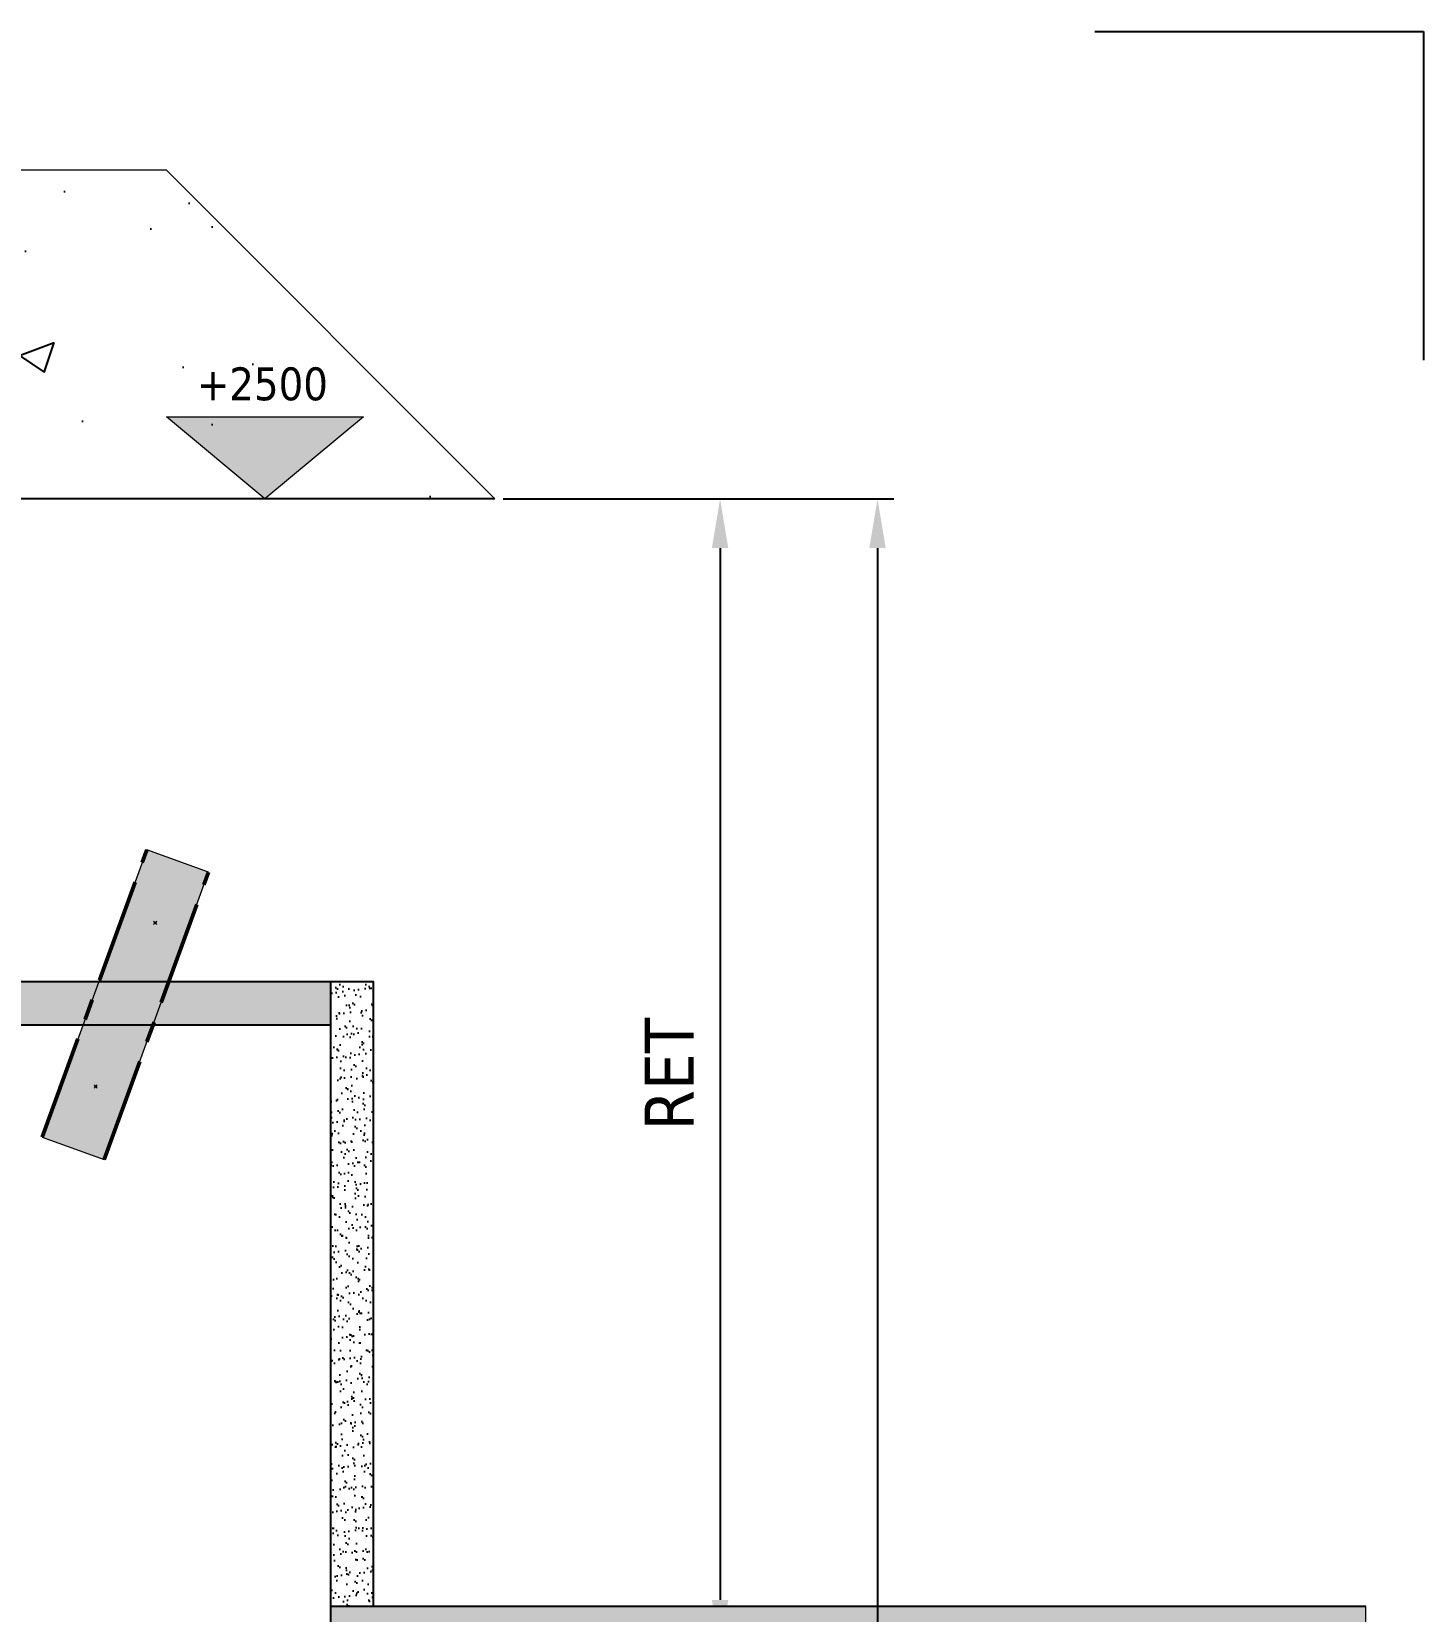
# Model space of a CAD drawing. Header units: millimetres. Extents: x -20000 to 230000, y -17405 to 24510.
# Drawn here: x 85259 to 85682.5, y -3844.2 to -3363.5 of the extents above; entities that cross this region are included whole.
import ezdxf
from ezdxf.enums import TextEntityAlignment as Align

# ---------------------------------------------------------------- set-up
doc = ezdxf.new("R2010")
doc.units = ezdxf.units.MM
doc.header["$PDMODE"] = 35
doc.header["$PDSIZE"] = 0.5
doc.linetypes.add('AXES', pattern=[50.800000000000004, 31.75, -6.35, 6.35, -6.35])
doc.layers.get('0').update_dxf_attribs({"lineweight": 13})
doc.layers.get('Defpoints').update_dxf_attribs({"true_color": 0xc2a584})
doc.layers.add('0 - Invisible', color=43, linetype='Continuous', lineweight=0, plot=False)
doc.layers.add('Intouchable', color=252, linetype='Continuous', lineweight=13, plot=False)
for name, color, linetype, lineweight in [('1 - Axe', 1, 'AXES', 0), ('1 - BETON', 251, 'Continuous', 25), ('1 - Cotation', 32, 'Continuous', 13)]:
    doc.layers.add(name, color=color, linetype=linetype, lineweight=lineweight)
doc.layers.add('1 - Cache', color=7, linetype='Continuous', lineweight=0, true_color=0xffffff)
doc.styles.add('Texte Poralu', font='tahomabd.ttf')
doc.dimstyles.new('100 - 1000', dxfattribs={"dimtxt": 15, "dimasz": 15, "dimexe": 5, "dimexo": 2.5, "dimgap": 8, "dimtad": 1, "dimdec": 1, "dimtxsty": 'Texte Poralu', "dimcen": 10, "dimazin": 0, "dimtfac": 1, "dimtdec": 1, "dimtmove": 0, "dimatfit": 3, "dimfxl": 1, "dimarcsym": 0})

# ---------------------------------------------------------------- blocks, each defined once
blk = doc.blocks.new('Cadre centrage dessin')
at = {"layer": 'Defpoints'}
for p, q in [((582.5, 906.5000000000127), (682.5, 906.5000000000127)), ((682.5, 906.5000000000127), (682.5, 806.5000000000127))]:
    blk.add_line(p, q, dxfattribs=at)
blk = doc.blocks.new('*D1074')
at = {"layer": '1 - Cotation', "color": 0, "lineweight": -2, "transparency": 16777216}
for p, q in [((85402.500024557, -3505.668358777183), (85521.40215957112, -3505.668358777183)), ((85516.40215957112, -3520.668358777183), (85516.40215957112, -4891.26779066064)), ((85402.5000245568, -4906.26779066064), (85521.40215957112, -4906.26779066064))]:
    blk.add_line(p, q, dxfattribs=at)
at = {"layer": '1 - Cotation', "color": 0, "transparency": 16777216}
for points in [[(85513.90215957112, -3520.668358777183), (85518.90215957112, -3520.668358777183), (85516.40215957112, -3505.668358777183)], [(85513.90215957112, -4891.26779066064), (85518.90215957112, -4891.26779066064), (85516.40215957112, -4906.26779066064)]]:
    blk.add_solid(points, dxfattribs=at)
at = {"layer": 'Defpoints', "color": 0, "transparency": 16777216}
for p in [(85400.000024557, -3505.668358777183), (85400.0000245568, -4906.26779066064), (85516.40215957112, -4906.26779066064)]:
    blk.add_point(p, dxfattribs=at)
at = {"layer": '1 - Cotation', "color": 0, "transparency": 16777216, "insert": (85500.63016494385, -4205.968074718898), "char_height": 15, "attachment_point": 5, "rotation": 90, "style": 'Texte Poralu'}
blk.add_mtext('HSP', dxfattribs=at)
blk = doc.blocks.new('*U829')
at = {"layer": '1 - BETON'}
h = blk.add_hatch(dxfattribs=at)
h.set_pattern_fill('CONCRETE', color=256, scale=15, style=0, pattern_type=2)
h.set_pattern_definition([(49.99999999999999, (119.9999999999999, 39.99999999998496), (107.589027390113, -9.412820247389266), [11.25, -123.75]), (355, (119.9999999999999, 39.99999999998496), (-20.81270004195, 112.8288200550018), [9, -99]), (100.4514, (128.965752, 39.21559899998496), (86.77640725710323, 103.415931309143), [9.5610285, -105.1713168]), (46.18420000000002, (119.9999999999999, 69.99999999998496), (160.0861572938467, -24.82785214935271), [16.87499999999986, -185.6249999999989]), (96.6356, (133.3405117499999, 67.93100394998496), (140.1994058323055, 146.1176806350663), [14.3415432, -157.75695]), (351.1842, (119.9999999999999, 69.99999999998496), (140.1992917700441, 146.1177901387987), [13.5, -148.5]), (21, (134.9999999999999, 62.49999999998496), (89.53605781776925, -60.39283359980082), [11.25, -123.75]), (326.0000000000001, (134.9999999999999, 62.49999999998496), (36.49729978823726, 108.772506757028), [9, -99]), (71.4514, (142.46133495, 57.46725909998497), (126.0333942872235, 48.37957450649286), [9.5610285, -105.1713168]), (37.50000000000001, (119.9999999999999, 39.99999999998496), (1.8239782975936, 49.93407807469672), [0, -97.8, 0, -100.5, 0, -99.375]), (7.499999999999999, (119.9999999999999, 39.99999999998496), (39.46043061632229, 59.16175678235403), [0, -57.3, 0, -95.55, 0, -37.875]), (327.5, (86.54999999999994, 39.99999999998496), (80.07336542586135, -3.383230760156963), [0, -37.5, 0, -117, 0, -155.25]), (317.5, (71.54999999999995, 39.99999999998496), (87.47792540135794, 15.01574734984766), [0, -48.75, 0, -77.69999999999999, 0, -110.25])])
h.paths.add_polyline_path([(400, 339.999999999985), (300, 439.999999999985), (-180, 439.999999999985), (-180, 0), (0, 0), (0, 339.999999999985)])
at = {"layer": '0 - Invisible'}
blk.add_lwpolyline([(400, 339.999999999985), (300, 439.999999999985), (-180, 439.999999999985)], dxfattribs=at)
at = {"layer": '1 - BETON'}
blk.add_lwpolyline([(400, 339.999999999985), (0, 339.999999999985), (0, 0), (-180, 0), (-180, 439.999999999985)], dxfattribs=at)
blk = doc.blocks.new('*D1076')
at = {"layer": '1 - Cotation', "color": 0, "lineweight": -2, "transparency": 16777216}
for p, q in [((85402.50002455694, -3505.668358777199), (85473.50061155792, -3505.668358777199)), ((85468.50061155792, -3520.668358777199), (85468.50061155792, -3840.668358777183)), ((85002.50002455692, -3855.668358777183), (85473.50061155792, -3855.668358777183))]:
    blk.add_line(p, q, dxfattribs=at)
at = {"layer": '1 - Cotation', "color": 0, "transparency": 16777216}
for points in [[(85466.00061155792, -3520.668358777199), (85471.00061155792, -3520.668358777199), (85468.50061155792, -3505.668358777199)], [(85466.00061155792, -3840.668358777183), (85471.00061155792, -3840.668358777183), (85468.50061155792, -3855.668358777183)]]:
    blk.add_solid(points, dxfattribs=at)
at = {"layer": 'Defpoints', "color": 0, "transparency": 16777216}
for p in [(85400.00002455694, -3505.668358777199), (85000.00002455692, -3855.668358777183), (85468.50061155792, -3855.668358777183)]:
    blk.add_point(p, dxfattribs=at)
at = {"layer": '1 - Cotation', "color": 0, "transparency": 16777216, "insert": (85453.00061155792, -3680.668358777178), "char_height": 15, "attachment_point": 5, "rotation": 90, "style": 'Texte Poralu'}
blk.add_mtext('RET', dxfattribs=at)
blk = doc.blocks.new('*U474')
blk.add_hatch(color=256).paths.add_polyline_path([(-70, 0), (-100, 25), (-40, 25)])
blk.add_line((0, 0), (-95, 0))
blk.add_lwpolyline([(-70, 0), (-100, 25), (-40, 25), (-70, 0)])
at = {"style": 'Texte Poralu'}
blk.add_attdef('HAUTEUR', text='', height=10, dxfattribs=at).set_placement((-70, 34.99999999999997), align=Align.MIDDLE_CENTER)
blk = doc.blocks.new('*U1103')
at = {"layer": '1 - BETON'}
h = blk.add_hatch(dxfattribs=at)
h.set_pattern_fill('AR-SAND', color=256, scale=0.1)
h.set_pattern_definition([(37.50000000000001, (3.000000000002506, -49.99999999998118), (-0.1600031295984046, 4.894132373293424), [0, -3.860800000000001, 0, -4.318000000000001, 0, -4.1275]), (7.499999999999999, (3.000000000002506, -49.99999999998118), (4.495232831380027, 7.168251005683543), [0, -2.0828, 0, -3.4798, 0, -1.3335]), (327.5, (-0.1241999999974945, -49.99999999998118), (7.90992370241458, 0.01437184678545762), [0, -1.27, 0, -4.572, 0, -5.969]), (317.5, (-0.1241999999974945, -49.99999999998118), (7.635564524722972, 2.229293232572163), [0, -0.635, 0, -2.9972, 0, -3.429])])
h.paths.add_polyline_path([(13.00000000000247, -249.9999999999812), (13.00000000000213, 0), (0, 0), (3.425127812375328e-13, -249.9999999999812)])
at = {"layer": '0 - Invisible'}
blk.add_line((3.425127812375328e-13, -249.9999999999812), (13.00000000000247, -249.9999999999812), dxfattribs=at)
at = {"layer": '1 - BETON'}
blk.add_lwpolyline([(13.00000000000247, -249.9999999999812), (13.00000000000213, 0), (0, 0), (3.425127812375328e-13, -249.9999999999812)], dxfattribs=at)
blk = doc.blocks.new('*U747')
at = {"layer": '1 - BETON'}
h = blk.add_hatch(dxfattribs=at)
h.set_pattern_fill('AR-SAND', color=256, scale=0.1)
h.set_pattern_definition([(37.50000000000001, (3.000000000002604, -114.9999999999666), (-0.1600031295984046, 4.894132373293424), [0, -3.860800000000001, 0, -4.318000000000001, 0, -4.1275]), (7.499999999999999, (3.000000000002604, -114.9999999999666), (4.495232831380027, 7.168251005683543), [0, -2.0828, 0, -3.4798, 0, -1.3335]), (327.5, (-0.1241999999973959, -114.9999999999666), (7.90992370241458, 0.01437184678545762), [0, -1.27, 0, -4.572, 0, -5.969]), (317.5, (-0.1241999999973959, -114.9999999999666), (7.635564524722972, 2.229293232572163), [0, -0.635, 0, -2.9972, 0, -3.429])])
h.paths.add_polyline_path([(13.00000000000257, -314.9999999999666), (13.00000000000213, 0), (0, 0), (4.411005858242467e-13, -314.9999999999666)])
at = {"layer": '0 - Invisible'}
blk.add_line((4.411005858242467e-13, -314.9999999999666), (13.00000000000257, -314.9999999999666), dxfattribs=at)
at = {"layer": '1 - BETON'}
blk.add_lwpolyline([(13.00000000000257, -314.9999999999666), (13.00000000000213, 0), (0, 0), (4.411005858242467e-13, -314.9999999999666)], dxfattribs=at)
blk = doc.blocks.new('*U1102')
at = {"layer": '1 - BETON'}
h = blk.add_hatch(dxfattribs=at)
h.set_pattern_fill('AR-SAND', color=256, scale=0.1)
h.set_pattern_definition([(37.50000000000001, (3.000000000002414, 10.00000000000193), (-0.1600031295984046, 4.894132373293424), [0, -3.860800000000001, 0, -4.318000000000001, 0, -4.1275]), (7.499999999999999, (3.000000000002414, 10.00000000000193), (4.495232831380027, 7.168251005683543), [0, -2.0828, 0, -3.4798, 0, -1.3335]), (327.5, (-0.124199999997586, 10.00000000000193), (7.90992370241458, 0.01437184678545762), [0, -1.27, 0, -4.572, 0, -5.969]), (317.5, (-0.124199999997586, 10.00000000000193), (7.635564524722972, 2.229293232572163), [0, -0.635, 0, -2.9972, 0, -3.429])])
h.paths.add_polyline_path([(13.00000000000238, -189.9999999999981), (13.00000000000213, 0), (0, 0), (2.510304040084199e-13, -189.9999999999981)])
at = {"layer": '0 - Invisible'}
blk.add_line((2.510304040084199e-13, -189.9999999999981), (13.00000000000238, -189.9999999999981), dxfattribs=at)
at = {"layer": '1 - BETON'}
blk.add_lwpolyline([(13.00000000000238, -189.9999999999981), (13.00000000000213, 0), (0, 0), (2.510304040084199e-13, -189.9999999999981)], dxfattribs=at)
blk = doc.blocks.new('*U1104')
at = {"layer": '1 - Cache'}
blk.add_hatch(color=256, dxfattribs=at).paths.add_polyline_path([(-19.99999999999933, -10.00000000000134), (72.99999999999764, -9.99999999999524), (72.99999999999632, 10.00000000000476), (-20.00000000000067, 9.999999999998659)])
at = {"layer": '0 - Invisible'}
blk.add_lwpolyline([(-19.99999999999933, -10.00000000000134), (72.99999999999764, -9.99999999999524), (72.99999999999632, 10.00000000000476), (-20.00000000000067, 9.999999999998659)], close=True, dxfattribs=at)
for p in [(0, 0), (52.99999999999699, 3.417543918461945e-12)]:
    blk.add_point(p, dxfattribs=at)
at = {"layer": '1 - Axe', "lineweight": 50}
for p, q in [((-20.00000000000067, 9.999999999998659), (72.99999999999632, 10.00000000000476)), ((-19.99999999999933, -10.00000000000134), (72.99999999999764, -9.99999999999524))]:
    blk.add_line(p, q, dxfattribs=at)

msp = doc.modelspace()

# ---------------------------------------------------------------- block references
for name, p in [('*U829', (85000.00002455694, -3845.668358777183)), ('*U1102', (85350.00002455692, -3652.668358777183))]:
    msp.add_blockref(name, p)
for name, p, rotation in [('*U1104', (85278.49647966583, -3684.462211192902), 70), ('*U1103', (85100.00002455694, -3665.668358777183), 89.99999999999953), ('*U747', (85350.00002455694, -3855.668358777183), 89.99999999999953)]:
    msp.add_blockref(name, p, dxfattribs=dict(rotation=rotation))
at = {"layer": '1 - Cotation'}
ref = msp.add_blockref('*U474', (85400.00002455694, -3505.668358777199), dxfattribs=at)
ref.add_attrib('HAUTEUR', '+2500', dxfattribs={"layer": '0', "height": 10, "style": 'Texte Poralu'}).set_placement((85329.22097821711, -3470.668358777199), align=Align.MIDDLE_CENTER)
at = {"layer": 'Intouchable'}
msp.add_blockref('Cadre centrage dessin', (85000, -4270.003379446438), dxfattribs=at)

# ---------------------------------------------------------------- dimensions: what is measured, and where the dimension line sits
at = {"layer": '1 - Cotation'}
for base, p1, p2, angle, text, picture, middle in [((85468.50061155792, -3855.668358777183), (85400.00002455694, -3505.668358777199), (85000.00002455692, -3855.668358777183), 270, 'RET', '*D1076', (85453.00061155792, -3680.668358777178)), ((85516.40215957112, -4906.26779066064), (85400.000024557, -3505.668358777183), (85400.0000245568, -4906.26779066064), 90, 'HSP', '*D1074', (85500.63016494385, -4205.968074718898))]:
    dim = msp.add_linear_dim(base=base, p1=p1, p2=p2, angle=angle, text=text, dimstyle='100 - 1000', dxfattribs=at)
    dim.commit()
    dim.dimension.update_dxf_attribs({"geometry": picture, "text_midpoint": middle})

doc.saveas('drawing.dxf')
